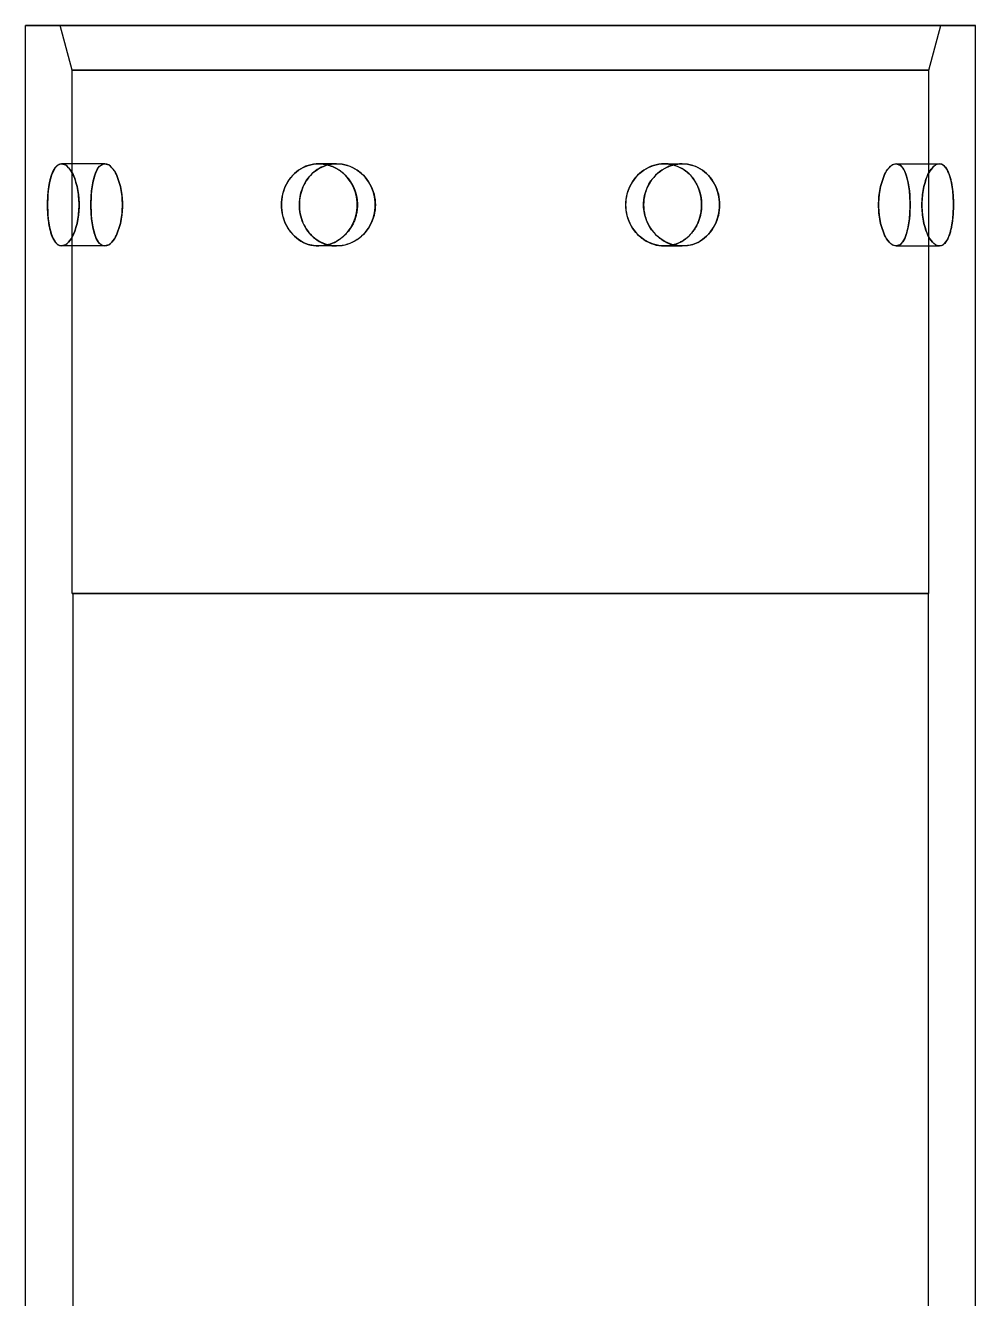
# Model space of a CAD drawing. Header units: millimetres. Extents: x 0 to 275, y -45 to 668.
# Drawn here: x 0 to 63.5, y 210.8 to 296 of the extents above; entities that cross this region are included whole.
import ezdxf

# ---------------------------------------------------------------- set-up
doc = ezdxf.new("R2010")
doc.units = ezdxf.units.MM
doc.layers.add('FRONT_HIDDEN', color=8, linetype='CONTINUOUS')
doc.layers.add('FRONT_VISIBLE', color=7, linetype='Continuous')

msp = doc.modelspace()

# ---------------------------------------------------------------- linework, layer by layer
at = {"layer": 'FRONT_HIDDEN'}
for points in [[(63.5, 296), (60.739, 296), (57.978, 296), (55.217, 296), (52.457, 296), (49.696, 296), (46.935, 296), (44.174, 296), (41.413, 296), (38.652, 296), (35.891, 296), (33.13, 296), (30.37, 296), (27.609, 296), (24.848, 296), (22.087, 296), (19.326, 296), (16.565, 296), (13.804, 296), (11.043, 296), (8.283, 296), (5.522, 296), (2.761, 296), (0, 296)], [(61.179, 296), (58.62, 296), (56.061, 296), (53.502, 296), (50.943, 296), (48.384, 296), (45.825, 296), (43.266, 296), (40.707, 296), (38.148, 296), (35.589, 296), (33.03, 296), (30.47, 296), (27.911, 296), (25.352, 296), (22.793, 296), (20.234, 296), (17.675, 296), (15.116, 296), (12.557, 296), (9.998, 296), (7.439, 296), (4.88, 296), (2.321, 296)], [(2.321, 296), (4.88, 296), (7.439, 296), (9.998, 296), (12.557, 296), (15.116, 296), (17.675, 296), (20.234, 296), (22.793, 296), (25.352, 296), (27.911, 296), (30.47, 296), (33.03, 296), (35.589, 296), (38.148, 296), (40.707, 296), (43.266, 296), (45.825, 296), (48.384, 296), (50.943, 296), (53.502, 296), (56.061, 296), (58.62, 296), (61.179, 296)], [(3.125, 293), (2.321, 296)], [(60.375, 293), (61.179, 296)], [(60.375, 293), (57.886, 293), (55.397, 293), (52.908, 293), (50.418, 293), (47.929, 293), (45.44, 293), (42.951, 293), (40.462, 293), (37.973, 293), (35.484, 293), (32.995, 293), (30.505, 293), (28.016, 293), (25.527, 293), (23.038, 293), (20.549, 293), (18.06, 293), (15.571, 293), (13.082, 293), (10.592, 293), (8.103, 293), (5.614, 293), (3.125, 293)], [(3.125, 293), (5.614, 293), (8.103, 293), (10.592, 293), (13.082, 293), (15.571, 293), (18.06, 293), (20.549, 293), (23.038, 293), (25.527, 293), (28.016, 293), (30.505, 293), (32.995, 293), (35.484, 293), (37.973, 293), (40.462, 293), (42.951, 293), (45.44, 293), (47.929, 293), (50.418, 293), (52.908, 293), (55.397, 293), (57.886, 293), (60.375, 293)], [(3.125, 258), (3.125, 293)], [(60.375, 258), (60.375, 293)], [(1.66, 285.709), (1.665, 285.729), (1.67, 285.749), (1.676, 285.769), (1.681, 285.789), (1.686, 285.808), (1.692, 285.828), (1.698, 285.848), (1.704, 285.867), (1.71, 285.887), (1.716, 285.907), (1.722, 285.926), (1.728, 285.946), (1.735, 285.965), (1.741, 285.985), (1.748, 286.004), (1.755, 286.023), (1.762, 286.043), (1.769, 286.062), (1.776, 286.081), (1.783, 286.1), (1.791, 286.119), (1.799, 286.138), (1.807, 286.157)], [(1.854, 286.262), (1.859, 286.273), (1.865, 286.283), (1.87, 286.294), (1.875, 286.305), (1.881, 286.315), (1.886, 286.325), (1.892, 286.336), (1.898, 286.346), (1.904, 286.357), (1.91, 286.367), (1.916, 286.377), (1.922, 286.387), (1.928, 286.397), (1.934, 286.408), (1.94, 286.418), (1.947, 286.428), (1.953, 286.437), (1.96, 286.447), (1.966, 286.457), (1.973, 286.467), (1.98, 286.476), (1.987, 286.486), (1.994, 286.496)], [(2.317, 286.737), (2.321, 286.738), (2.326, 286.739), (2.33, 286.74), (2.334, 286.741), (2.339, 286.742), (2.343, 286.743), (2.347, 286.744), (2.351, 286.745), (2.356, 286.745), (2.36, 286.746), (2.364, 286.747), (2.369, 286.747), (2.373, 286.748), (2.377, 286.748), (2.382, 286.748), (2.386, 286.749), (2.391, 286.749), (2.395, 286.749), (2.399, 286.75), (2.404, 286.75), (2.408, 286.75), (2.412, 286.75), (2.417, 286.75)], [(2.417, 286.75), (2.678, 286.668), (2.886, 286.487), (3.049, 286.265), (3.181, 286.021), (3.288, 285.766), (3.375, 285.504), (3.445, 285.236), (3.499, 284.964), (3.539, 284.69), (3.565, 284.415), (3.578, 284.138), (3.578, 283.862), (3.565, 283.585), (3.539, 283.31), (3.499, 283.036), (3.445, 282.764), (3.375, 282.496), (3.288, 282.234), (3.181, 281.979), (3.049, 281.735), (2.886, 281.513), (2.678, 281.332), (2.417, 281.25)], [(5.304, 286.75), (2.417, 286.75)], [(5.304, 286.75), (2.417, 286.75)], [(4.374, 284), (4.375, 284.134), (4.378, 284.269), (4.383, 284.403), (4.389, 284.537), (4.398, 284.671), (4.41, 284.805), (4.423, 284.939), (4.439, 285.072), (4.457, 285.205), (4.478, 285.338), (4.502, 285.47), (4.529, 285.602), (4.56, 285.733), (4.596, 285.862), (4.636, 285.99), (4.682, 286.117), (4.735, 286.24), (4.796, 286.36), (4.867, 286.474), (4.952, 286.578), (5.053, 286.666), (5.172, 286.728), (5.304, 286.75)], [(5.304, 286.75), (5.053, 286.666), (4.867, 286.474), (4.735, 286.24), (4.636, 285.99), (4.56, 285.733), (4.502, 285.47), (4.457, 285.205), (4.423, 284.939), (4.398, 284.671), (4.383, 284.403), (4.375, 284.134), (4.375, 283.866), (4.383, 283.597), (4.398, 283.329), (4.423, 283.061), (4.457, 282.795), (4.502, 282.53), (4.56, 282.267), (4.636, 282.01), (4.735, 281.76), (4.867, 281.526), (5.053, 281.334), (5.304, 281.25)], [(6.479, 284), (6.477, 284.139), (6.472, 284.277), (6.464, 284.416), (6.452, 284.554), (6.437, 284.691), (6.419, 284.829), (6.397, 284.966), (6.371, 285.102), (6.341, 285.237), (6.308, 285.372), (6.27, 285.505), (6.228, 285.637), (6.182, 285.768), (6.13, 285.897), (6.073, 286.023), (6.01, 286.146), (5.94, 286.266), (5.862, 286.38), (5.774, 286.488), (5.676, 286.586), (5.565, 286.669), (5.44, 286.728), (5.304, 286.75)], [(5.304, 286.75), (5.565, 286.669), (5.774, 286.488), (5.94, 286.266), (6.073, 286.023), (6.182, 285.768), (6.27, 285.505), (6.341, 285.237), (6.397, 284.966), (6.437, 284.691), (6.464, 284.416), (6.477, 284.139), (6.477, 283.861), (6.464, 283.584), (6.437, 283.309), (6.397, 283.034), (6.341, 282.763), (6.27, 282.495), (6.182, 282.232), (6.073, 281.977), (5.94, 281.734), (5.774, 281.512), (5.565, 281.331), (5.304, 281.25)], [(19.6, 281.25), (19.242, 281.278), (18.893, 281.36), (18.561, 281.494), (18.253, 281.677), (17.974, 281.904), (17.731, 282.167), (17.526, 282.461), (17.36, 282.779), (17.235, 283.115), (17.152, 283.464), (17.11, 283.821), (17.11, 284.179), (17.152, 284.536), (17.235, 284.885), (17.36, 285.221), (17.526, 285.539), (17.731, 285.833), (17.974, 286.096), (18.253, 286.323), (18.561, 286.506), (18.893, 286.64), (19.242, 286.722), (19.6, 286.75)], [(18.312, 284.203), (18.328, 284.373), (18.353, 284.541), (18.388, 284.708), (18.432, 284.873), (18.485, 285.035), (18.548, 285.193), (18.62, 285.348), (18.701, 285.498), (18.791, 285.643), (18.89, 285.782), (18.997, 285.914), (19.113, 286.039), (19.237, 286.155), (19.369, 286.264), (19.508, 286.362), (19.654, 286.451), (19.805, 286.529), (19.962, 286.596), (20.123, 286.651), (20.288, 286.694), (20.456, 286.725), (20.625, 286.744), (20.796, 286.75)], [(19.6, 286.75), (19.626, 286.75), (19.653, 286.749), (19.679, 286.749), (19.705, 286.748), (19.732, 286.746), (19.758, 286.745), (19.784, 286.743), (19.811, 286.741), (19.837, 286.738), (19.863, 286.735), (19.889, 286.732), (19.916, 286.729), (19.942, 286.725), (19.968, 286.721), (19.994, 286.717), (20.02, 286.712), (20.046, 286.708), (20.072, 286.702), (20.098, 286.697), (20.123, 286.691), (20.149, 286.685), (20.175, 286.679), (20.2, 286.673)], [(20.796, 286.75), (19.6, 286.75)], [(20.796, 286.75), (19.6, 286.75)], [(20.796, 286.75), (20.77, 286.75), (20.743, 286.749), (20.717, 286.749), (20.691, 286.748), (20.665, 286.746), (20.639, 286.745), (20.613, 286.743), (20.587, 286.741), (20.561, 286.738), (20.535, 286.735), (20.509, 286.732), (20.483, 286.729), (20.457, 286.725), (20.431, 286.721), (20.405, 286.717), (20.379, 286.713), (20.353, 286.708), (20.328, 286.703), (20.302, 286.697), (20.277, 286.692), (20.251, 286.686), (20.226, 286.679), (20.2, 286.673)], [(20.739, 286.463), (20.761, 286.451), (20.782, 286.44), (20.803, 286.428), (20.824, 286.416), (20.845, 286.404), (20.865, 286.391), (20.886, 286.379), (20.907, 286.366), (20.927, 286.353), (20.947, 286.34), (20.967, 286.327), (20.987, 286.313), (21.007, 286.299), (21.027, 286.285), (21.047, 286.271), (21.066, 286.257), (21.085, 286.243), (21.105, 286.228), (21.124, 286.213), (21.143, 286.198), (21.162, 286.183), (21.18, 286.168), (21.199, 286.152)], [(20.796, 286.75), (20.978, 286.743), (21.159, 286.722), (21.337, 286.687), (21.513, 286.639), (21.685, 286.579), (21.852, 286.505), (22.013, 286.421), (22.167, 286.325), (22.315, 286.218), (22.455, 286.102), (22.587, 285.976), (22.71, 285.842), (22.824, 285.7), (22.929, 285.55), (23.023, 285.395), (23.107, 285.233), (23.181, 285.067), (23.243, 284.895), (23.295, 284.721), (23.335, 284.543), (23.364, 284.363), (23.381, 284.182), (23.387, 284)], [(20.796, 281.25), (21.159, 281.278), (21.513, 281.361), (21.852, 281.495), (22.167, 281.675), (22.455, 281.898), (22.71, 282.158), (22.929, 282.45), (23.107, 282.767), (23.243, 283.105), (23.335, 283.457), (23.381, 283.818), (23.381, 284.182), (23.335, 284.543), (23.243, 284.895), (23.107, 285.233), (22.929, 285.55), (22.71, 285.842), (22.455, 286.102), (22.167, 286.325), (21.852, 286.505), (21.513, 286.639), (21.159, 286.722), (20.796, 286.75)], [(42.704, 286.75), (42.522, 286.743), (42.341, 286.722), (42.163, 286.687), (41.987, 286.639), (41.815, 286.579), (41.648, 286.505), (41.487, 286.421), (41.333, 286.325), (41.185, 286.218), (41.045, 286.102), (40.913, 285.976), (40.79, 285.842), (40.676, 285.7), (40.571, 285.55), (40.477, 285.395), (40.393, 285.233), (40.319, 285.067), (40.257, 284.895), (40.205, 284.721), (40.165, 284.543), (40.136, 284.363), (40.119, 284.182), (40.113, 284)], [(42.704, 281.25), (42.341, 281.278), (41.987, 281.361), (41.648, 281.495), (41.333, 281.675), (41.045, 281.898), (40.79, 282.158), (40.571, 282.45), (40.393, 282.767), (40.257, 283.105), (40.165, 283.457), (40.119, 283.818), (40.119, 284.182), (40.165, 284.543), (40.257, 284.895), (40.393, 285.233), (40.571, 285.55), (40.79, 285.842), (41.045, 286.102), (41.333, 286.325), (41.648, 286.505), (41.987, 286.639), (42.341, 286.722), (42.704, 286.75)], [(42.704, 286.75), (42.806, 286.748), (42.907, 286.741), (43.008, 286.73), (43.108, 286.715), (43.207, 286.695), (43.306, 286.671), (43.403, 286.643), (43.499, 286.61), (43.593, 286.574), (43.686, 286.533), (43.777, 286.488), (43.866, 286.44), (43.953, 286.387), (44.037, 286.331), (44.12, 286.272), (44.199, 286.209), (44.276, 286.143), (44.35, 286.074), (44.422, 286.003), (44.49, 285.928), (44.556, 285.851), (44.619, 285.771), (44.678, 285.689)], [(43.3, 286.673), (43.274, 286.679), (43.249, 286.686), (43.223, 286.692), (43.198, 286.697), (43.172, 286.703), (43.147, 286.708), (43.121, 286.713), (43.095, 286.717), (43.069, 286.721), (43.043, 286.725), (43.017, 286.729), (42.991, 286.732), (42.965, 286.735), (42.939, 286.738), (42.913, 286.741), (42.887, 286.743), (42.861, 286.745), (42.835, 286.746), (42.809, 286.748), (42.783, 286.749), (42.757, 286.749), (42.73, 286.75), (42.704, 286.75)], [(42.704, 286.75), (43.9, 286.75)], [(42.704, 286.75), (43.9, 286.75)], [(43.04, 286.59), (43.076, 286.603), (43.112, 286.616), (43.148, 286.628), (43.185, 286.64), (43.221, 286.651), (43.258, 286.662), (43.295, 286.672), (43.332, 286.681), (43.369, 286.69), (43.407, 286.698), (43.444, 286.706), (43.482, 286.713), (43.519, 286.719), (43.557, 286.725), (43.595, 286.73), (43.633, 286.735), (43.671, 286.739), (43.709, 286.742), (43.747, 286.745), (43.786, 286.747), (43.824, 286.749), (43.862, 286.75), (43.9, 286.75)], [(43.9, 286.75), (44.079, 286.743), (44.258, 286.722), (44.434, 286.688), (44.607, 286.64), (44.776, 286.579), (44.939, 286.506), (45.097, 286.42), (45.247, 286.323), (45.391, 286.214), (45.526, 286.096), (45.652, 285.969), (45.769, 285.833), (45.877, 285.689), (45.974, 285.539), (46.062, 285.383), (46.14, 285.221), (46.208, 285.055), (46.265, 284.885), (46.312, 284.711), (46.348, 284.536), (46.374, 284.358), (46.39, 284.179), (46.395, 284)], [(57.021, 284), (57.023, 284.139), (57.028, 284.277), (57.036, 284.416), (57.048, 284.554), (57.063, 284.691), (57.081, 284.829), (57.103, 284.966), (57.129, 285.102), (57.159, 285.237), (57.192, 285.372), (57.23, 285.505), (57.272, 285.637), (57.318, 285.768), (57.37, 285.897), (57.427, 286.023), (57.49, 286.146), (57.56, 286.266), (57.638, 286.38), (57.726, 286.488), (57.824, 286.586), (57.935, 286.669), (58.06, 286.728), (58.196, 286.75)], [(58.196, 286.75), (57.935, 286.669), (57.726, 286.488), (57.56, 286.266), (57.427, 286.023), (57.318, 285.768), (57.23, 285.505), (57.159, 285.237), (57.103, 284.966), (57.063, 284.691), (57.036, 284.416), (57.023, 284.139), (57.023, 283.861), (57.036, 283.584), (57.063, 283.309), (57.103, 283.034), (57.159, 282.763), (57.23, 282.495), (57.318, 282.232), (57.427, 281.977), (57.56, 281.734), (57.726, 281.512), (57.935, 281.331), (58.196, 281.25)], [(59.126, 284), (59.125, 284.134), (59.122, 284.269), (59.117, 284.403), (59.111, 284.537), (59.102, 284.671), (59.09, 284.805), (59.077, 284.939), (59.061, 285.072), (59.043, 285.205), (59.022, 285.338), (58.998, 285.47), (58.971, 285.602), (58.94, 285.733), (58.904, 285.862), (58.864, 285.99), (58.818, 286.117), (58.765, 286.24), (58.704, 286.36), (58.633, 286.474), (58.548, 286.578), (58.447, 286.666), (58.328, 286.728), (58.196, 286.75)], [(58.196, 286.75), (58.447, 286.666), (58.633, 286.474), (58.765, 286.24), (58.864, 285.99), (58.94, 285.733), (58.998, 285.47), (59.043, 285.205), (59.077, 284.939), (59.102, 284.671), (59.117, 284.403), (59.125, 284.134), (59.125, 283.866), (59.117, 283.597), (59.102, 283.329), (59.077, 283.061), (59.043, 282.795), (58.998, 282.53), (58.94, 282.267), (58.864, 282.01), (58.765, 281.76), (58.633, 281.526), (58.447, 281.334), (58.196, 281.25)], [(58.196, 286.75), (61.083, 286.75)], [(58.196, 286.75), (61.083, 286.75)], [(59.921, 284), (59.922, 284.138), (59.927, 284.277), (59.935, 284.415), (59.947, 284.553), (59.961, 284.69), (59.979, 284.828), (60.001, 284.964), (60.026, 285.1), (60.055, 285.236), (60.088, 285.37), (60.125, 285.504), (60.166, 285.636), (60.212, 285.766), (60.263, 285.895), (60.319, 286.021), (60.381, 286.145), (60.451, 286.265), (60.528, 286.379), (60.614, 286.487), (60.712, 286.585), (60.822, 286.668), (60.947, 286.728), (61.083, 286.75)], [(61.083, 286.75), (61.152, 286.744), (61.219, 286.726), (61.283, 286.698), (61.342, 286.661), (61.396, 286.617), (61.445, 286.568), (61.49, 286.516), (61.532, 286.46), (61.57, 286.401), (61.605, 286.341), (61.637, 286.28), (61.667, 286.217), (61.695, 286.153), (61.721, 286.089), (61.745, 286.024), (61.768, 285.958), (61.789, 285.892), (61.809, 285.825), (61.827, 285.758), (61.845, 285.691), (61.861, 285.623), (61.876, 285.555), (61.89, 285.487)], [(1.588, 285.373), (1.59, 285.387), (1.593, 285.401), (1.596, 285.416), (1.598, 285.43), (1.601, 285.444), (1.604, 285.458), (1.607, 285.473), (1.609, 285.487), (1.612, 285.501), (1.615, 285.515), (1.618, 285.53), (1.621, 285.544), (1.624, 285.558), (1.628, 285.572), (1.631, 285.586), (1.634, 285.6), (1.637, 285.615), (1.64, 285.629), (1.644, 285.643), (1.647, 285.657), (1.651, 285.671), (1.654, 285.685), (1.658, 285.699)], [(21.49, 285.866), (21.495, 285.861), (21.5, 285.856), (21.504, 285.851), (21.509, 285.845), (21.513, 285.84), (21.518, 285.835), (21.522, 285.829), (21.527, 285.824), (21.531, 285.819), (21.536, 285.813), (21.54, 285.808), (21.545, 285.803), (21.549, 285.797), (21.553, 285.792), (21.558, 285.786), (21.562, 285.781), (21.567, 285.776), (21.571, 285.77), (21.575, 285.765), (21.58, 285.759), (21.584, 285.754), (21.588, 285.748), (21.592, 285.743)], [(21.635, 285.687), (21.635, 285.687), (21.635, 285.687), (21.635, 285.686), (21.635, 285.686), (21.636, 285.686), (21.636, 285.685), (21.636, 285.685), (21.636, 285.685), (21.637, 285.685), (21.637, 285.684), (21.637, 285.684), (21.637, 285.684), (21.637, 285.683), (21.638, 285.683), (21.638, 285.683), (21.638, 285.683), (21.638, 285.682), (21.638, 285.682), (21.639, 285.682), (21.639, 285.681), (21.639, 285.681), (21.639, 285.681), (21.639, 285.68)], [(21.639, 285.68), (21.649, 285.667), (21.659, 285.654), (21.669, 285.64), (21.678, 285.626), (21.688, 285.613), (21.697, 285.599), (21.706, 285.585), (21.715, 285.572), (21.725, 285.558), (21.734, 285.544), (21.743, 285.53), (21.751, 285.516), (21.76, 285.502), (21.769, 285.487), (21.778, 285.473), (21.786, 285.459), (21.795, 285.445), (21.803, 285.43), (21.811, 285.416), (21.82, 285.402), (21.828, 285.387), (21.836, 285.373), (21.844, 285.358)], [(21.883, 285.282), (21.89, 285.269), (21.896, 285.256), (21.902, 285.243), (21.909, 285.23), (21.915, 285.216), (21.921, 285.203), (21.927, 285.19), (21.933, 285.177), (21.939, 285.163), (21.945, 285.15), (21.951, 285.136), (21.957, 285.123), (21.963, 285.109), (21.968, 285.096), (21.974, 285.082), (21.979, 285.069), (21.985, 285.055), (21.99, 285.042), (21.996, 285.028), (22.001, 285.014), (22.006, 285.001), (22.011, 284.987), (22.016, 284.973)], [(1.477, 284.214), (1.478, 284.248), (1.479, 284.281), (1.48, 284.314), (1.481, 284.348), (1.483, 284.381), (1.484, 284.415), (1.486, 284.448), (1.488, 284.481), (1.489, 284.515), (1.491, 284.548), (1.494, 284.582), (1.496, 284.615), (1.498, 284.648), (1.501, 284.682), (1.503, 284.715), (1.506, 284.748), (1.509, 284.782), (1.512, 284.815), (1.515, 284.848), (1.519, 284.881), (1.522, 284.915), (1.526, 284.948), (1.53, 284.981)], [(22.018, 284.968), (22.024, 284.952), (22.029, 284.935), (22.035, 284.919), (22.041, 284.902), (22.046, 284.886), (22.051, 284.869), (22.057, 284.852), (22.062, 284.835), (22.067, 284.819), (22.072, 284.802), (22.077, 284.785), (22.081, 284.768), (22.086, 284.751), (22.091, 284.734), (22.095, 284.717), (22.099, 284.7), (22.104, 284.683), (22.108, 284.666), (22.112, 284.649), (22.116, 284.632), (22.119, 284.615), (22.123, 284.598), (22.127, 284.581)], [(45.035, 284.976), (45.041, 284.959), (45.046, 284.942), (45.052, 284.926), (45.057, 284.909), (45.062, 284.892), (45.067, 284.875), (45.072, 284.859), (45.077, 284.842), (45.082, 284.825), (45.087, 284.808), (45.091, 284.791), (45.096, 284.774), (45.1, 284.757), (45.104, 284.74), (45.108, 284.723), (45.112, 284.706), (45.116, 284.689), (45.12, 284.672), (45.124, 284.655), (45.128, 284.638), (45.131, 284.621), (45.135, 284.603), (45.138, 284.586)], [(62.006, 284.59), (62.007, 284.573), (62.008, 284.557), (62.009, 284.54), (62.01, 284.524), (62.011, 284.507), (62.012, 284.491), (62.013, 284.474), (62.014, 284.458), (62.015, 284.441), (62.015, 284.425), (62.016, 284.409), (62.017, 284.392), (62.018, 284.376), (62.018, 284.359), (62.019, 284.343), (62.019, 284.326), (62.02, 284.31), (62.021, 284.293), (62.021, 284.277), (62.022, 284.26), (62.022, 284.244), (62.022, 284.227), (62.023, 284.211)], [(1.475, 284), (1.475, 284.009), (1.475, 284.018), (1.475, 284.027), (1.475, 284.036), (1.475, 284.045), (1.475, 284.054), (1.475, 284.063), (1.475, 284.072), (1.475, 284.081), (1.475, 284.09), (1.475, 284.098), (1.475, 284.107), (1.475, 284.116), (1.476, 284.125), (1.476, 284.134), (1.476, 284.143), (1.476, 284.152), (1.476, 284.161), (1.476, 284.17), (1.476, 284.179), (1.477, 284.188), (1.477, 284.197), (1.477, 284.206)], [(1.475, 283.96), (1.475, 283.961), (1.475, 283.963), (1.475, 283.965), (1.475, 283.967), (1.475, 283.968), (1.475, 283.97), (1.475, 283.972), (1.475, 283.974), (1.475, 283.975), (1.475, 283.977), (1.475, 283.979), (1.475, 283.981), (1.475, 283.982), (1.475, 283.984), (1.475, 283.986), (1.475, 283.988), (1.475, 283.989), (1.475, 283.991), (1.475, 283.993), (1.475, 283.995), (1.475, 283.996), (1.475, 283.998), (1.475, 284)], [(1.495, 283.393), (1.494, 283.41), (1.493, 283.427), (1.492, 283.444), (1.491, 283.461), (1.49, 283.478), (1.489, 283.495), (1.488, 283.512), (1.487, 283.529), (1.486, 283.546), (1.485, 283.562), (1.484, 283.579), (1.484, 283.596), (1.483, 283.613), (1.482, 283.63), (1.482, 283.647), (1.481, 283.664), (1.48, 283.681), (1.48, 283.698), (1.479, 283.715), (1.479, 283.732), (1.478, 283.749), (1.478, 283.766), (1.477, 283.783)], [(5.304, 281.25), (5.172, 281.272), (5.053, 281.334), (4.952, 281.422), (4.867, 281.526), (4.796, 281.64), (4.735, 281.76), (4.682, 281.883), (4.636, 282.01), (4.596, 282.138), (4.56, 282.267), (4.529, 282.398), (4.502, 282.53), (4.478, 282.662), (4.457, 282.795), (4.439, 282.928), (4.423, 283.061), (4.41, 283.195), (4.398, 283.329), (4.389, 283.463), (4.383, 283.597), (4.378, 283.731), (4.375, 283.866), (4.374, 284)], [(5.304, 281.25), (5.44, 281.272), (5.565, 281.331), (5.676, 281.414), (5.774, 281.512), (5.862, 281.62), (5.94, 281.734), (6.01, 281.854), (6.073, 281.977), (6.13, 282.103), (6.182, 282.232), (6.228, 282.363), (6.27, 282.495), (6.308, 282.628), (6.341, 282.763), (6.371, 282.898), (6.397, 283.034), (6.419, 283.171), (6.437, 283.309), (6.452, 283.446), (6.464, 283.584), (6.472, 283.723), (6.477, 283.861), (6.479, 284)], [(23.387, 284), (23.381, 283.818), (23.364, 283.637), (23.335, 283.457), (23.295, 283.279), (23.243, 283.105), (23.181, 282.933), (23.107, 282.767), (23.023, 282.605), (22.929, 282.45), (22.824, 282.3), (22.71, 282.158), (22.587, 282.024), (22.455, 281.898), (22.315, 281.782), (22.167, 281.675), (22.013, 281.579), (21.852, 281.495), (21.685, 281.421), (21.513, 281.361), (21.337, 281.313), (21.159, 281.278), (20.978, 281.257), (20.796, 281.25)], [(22.167, 284.33), (22.168, 284.325), (22.168, 284.319), (22.169, 284.313), (22.17, 284.308), (22.17, 284.302), (22.171, 284.297), (22.171, 284.291), (22.172, 284.285), (22.172, 284.28), (22.173, 284.274), (22.174, 284.268), (22.174, 284.263), (22.175, 284.257), (22.175, 284.252), (22.176, 284.246), (22.176, 284.24), (22.177, 284.235), (22.177, 284.229), (22.177, 284.223), (22.178, 284.218), (22.178, 284.212), (22.179, 284.206), (22.179, 284.201)], [(22.179, 284.201), (22.18, 284.192), (22.18, 284.183), (22.181, 284.175), (22.181, 284.166), (22.182, 284.157), (22.182, 284.148), (22.183, 284.14), (22.183, 284.131), (22.184, 284.122), (22.184, 284.113), (22.184, 284.105), (22.185, 284.096), (22.185, 284.087), (22.185, 284.079), (22.185, 284.07), (22.185, 284.061), (22.186, 284.052), (22.186, 284.044), (22.186, 284.035), (22.186, 284.026), (22.186, 284.017), (22.186, 284.009), (22.186, 284)], [(22.186, 284), (22.186, 283.998), (22.186, 283.997), (22.186, 283.995), (22.186, 283.994), (22.186, 283.992), (22.186, 283.991), (22.186, 283.989), (22.186, 283.987), (22.186, 283.986), (22.186, 283.984), (22.186, 283.983), (22.186, 283.981), (22.186, 283.979), (22.186, 283.978), (22.186, 283.976), (22.186, 283.975), (22.186, 283.973), (22.186, 283.972), (22.186, 283.97), (22.186, 283.968), (22.186, 283.967), (22.186, 283.965), (22.186, 283.964)], [(40.113, 284), (40.119, 283.818), (40.136, 283.637), (40.165, 283.457), (40.205, 283.279), (40.257, 283.105), (40.319, 282.933), (40.393, 282.767), (40.477, 282.605), (40.571, 282.45), (40.676, 282.3), (40.79, 282.158), (40.913, 282.024), (41.045, 281.898), (41.185, 281.782), (41.333, 281.675), (41.487, 281.579), (41.648, 281.495), (41.815, 281.421), (41.987, 281.361), (42.163, 281.313), (42.341, 281.278), (42.522, 281.257), (42.704, 281.25)], [(46.395, 284), (46.39, 283.821), (46.374, 283.642), (46.348, 283.464), (46.312, 283.289), (46.265, 283.115), (46.208, 282.945), (46.14, 282.779), (46.062, 282.617), (45.974, 282.461), (45.877, 282.311), (45.769, 282.167), (45.652, 282.031), (45.526, 281.904), (45.391, 281.786), (45.247, 281.677), (45.097, 281.58), (44.939, 281.494), (44.776, 281.421), (44.607, 281.36), (44.434, 281.312), (44.258, 281.278), (44.079, 281.257), (43.9, 281.25)], [(45.176, 284.335), (45.177, 284.329), (45.177, 284.323), (45.178, 284.318), (45.179, 284.312), (45.179, 284.306), (45.18, 284.301), (45.18, 284.295), (45.181, 284.289), (45.181, 284.284), (45.182, 284.278), (45.182, 284.272), (45.183, 284.267), (45.183, 284.261), (45.184, 284.256), (45.184, 284.25), (45.185, 284.244), (45.185, 284.238), (45.186, 284.233), (45.186, 284.227), (45.186, 284.221), (45.187, 284.216), (45.187, 284.21), (45.188, 284.204)], [(45.188, 284.204), (45.188, 284.196), (45.189, 284.187), (45.189, 284.178), (45.19, 284.169), (45.19, 284.16), (45.191, 284.151), (45.191, 284.142), (45.191, 284.133), (45.192, 284.125), (45.192, 284.116), (45.192, 284.107), (45.193, 284.098), (45.193, 284.089), (45.193, 284.08), (45.193, 284.071), (45.194, 284.062), (45.194, 284.053), (45.194, 284.044), (45.194, 284.036), (45.194, 284.027), (45.194, 284.018), (45.194, 284.009), (45.194, 284)], [(45.194, 284), (45.194, 284), (45.194, 284), (45.194, 284), (45.194, 283.999), (45.194, 283.999), (45.194, 283.999), (45.194, 283.999), (45.194, 283.999), (45.194, 283.999), (45.194, 283.999), (45.194, 283.998), (45.194, 283.998), (45.194, 283.998), (45.194, 283.998), (45.194, 283.998), (45.194, 283.998), (45.194, 283.998), (45.194, 283.997), (45.194, 283.997), (45.194, 283.997), (45.194, 283.997), (45.194, 283.997), (45.194, 283.997)], [(58.196, 281.25), (58.06, 281.272), (57.935, 281.331), (57.824, 281.414), (57.726, 281.512), (57.638, 281.62), (57.56, 281.734), (57.49, 281.854), (57.427, 281.977), (57.37, 282.103), (57.318, 282.232), (57.272, 282.363), (57.23, 282.495), (57.192, 282.628), (57.159, 282.763), (57.129, 282.898), (57.103, 283.034), (57.081, 283.171), (57.063, 283.309), (57.048, 283.446), (57.036, 283.584), (57.028, 283.723), (57.023, 283.861), (57.021, 284)], [(58.196, 281.25), (58.328, 281.272), (58.447, 281.334), (58.548, 281.422), (58.633, 281.526), (58.704, 281.64), (58.765, 281.76), (58.818, 281.883), (58.864, 282.01), (58.904, 282.138), (58.94, 282.267), (58.971, 282.398), (58.998, 282.53), (59.022, 282.662), (59.043, 282.795), (59.061, 282.928), (59.077, 283.061), (59.09, 283.195), (59.102, 283.329), (59.111, 283.463), (59.117, 283.597), (59.122, 283.731), (59.125, 283.866), (59.126, 284)], [(61.083, 281.25), (60.947, 281.272), (60.822, 281.332), (60.712, 281.415), (60.614, 281.513), (60.528, 281.621), (60.451, 281.735), (60.381, 281.855), (60.319, 281.979), (60.263, 282.105), (60.212, 282.234), (60.166, 282.364), (60.125, 282.496), (60.088, 282.63), (60.055, 282.764), (60.026, 282.9), (60.001, 283.036), (59.979, 283.172), (59.961, 283.31), (59.947, 283.447), (59.935, 283.585), (59.927, 283.723), (59.922, 283.862), (59.921, 284)], [(62.025, 284.003), (62.025, 284.003), (62.025, 284.003), (62.025, 284.003), (62.025, 284.003), (62.025, 284.003), (62.025, 284.002), (62.025, 284.002), (62.025, 284.002), (62.025, 284.002), (62.025, 284.002), (62.025, 284.002), (62.025, 284.002), (62.025, 284.001), (62.025, 284.001), (62.025, 284.001), (62.025, 284.001), (62.025, 284.001), (62.025, 284.001), (62.025, 284.001), (62.025, 284), (62.025, 284), (62.025, 284), (62.025, 284)], [(1.985, 281.517), (1.946, 281.573), (1.911, 281.631), (1.878, 281.69), (1.848, 281.751), (1.819, 281.813), (1.793, 281.875), (1.768, 281.939), (1.746, 282.003), (1.724, 282.067), (1.704, 282.132), (1.685, 282.197), (1.667, 282.263), (1.651, 282.329), (1.635, 282.395), (1.62, 282.461), (1.607, 282.528), (1.594, 282.594), (1.582, 282.661), (1.57, 282.728), (1.56, 282.795), (1.55, 282.862), (1.541, 282.93), (1.532, 282.997)], [(22.129, 283.43), (22.114, 283.358), (22.096, 283.287), (22.077, 283.217), (22.056, 283.147), (22.034, 283.077), (22.009, 283.008), (21.983, 282.94), (21.955, 282.872), (21.925, 282.806), (21.894, 282.74), (21.861, 282.674), (21.826, 282.61), (21.79, 282.547), (21.752, 282.484), (21.712, 282.423), (21.671, 282.363), (21.628, 282.303), (21.583, 282.245), (21.537, 282.189), (21.49, 282.133), (21.441, 282.079), (21.39, 282.026), (21.339, 281.974)], [(45.141, 283.431), (45.128, 283.362), (45.112, 283.294), (45.096, 283.226), (45.077, 283.158), (45.057, 283.091), (45.036, 283.025), (45.012, 282.959), (44.988, 282.893), (44.961, 282.828), (44.934, 282.764), (44.904, 282.701), (44.873, 282.638), (44.841, 282.576), (44.807, 282.515), (44.771, 282.455), (44.734, 282.395), (44.696, 282.337), (44.656, 282.28), (44.614, 282.223), (44.571, 282.168), (44.527, 282.114), (44.481, 282.061), (44.433, 282.01)], [(61.967, 282.995), (61.965, 282.979), (61.963, 282.963), (61.961, 282.947), (61.959, 282.932), (61.957, 282.916), (61.955, 282.9), (61.953, 282.884), (61.951, 282.868), (61.949, 282.853), (61.946, 282.837), (61.944, 282.821), (61.942, 282.805), (61.939, 282.789), (61.937, 282.774), (61.934, 282.758), (61.932, 282.742), (61.929, 282.726), (61.927, 282.71), (61.924, 282.695), (61.921, 282.679), (61.919, 282.663), (61.916, 282.648), (61.913, 282.632)], [(61.97, 283.018), (61.97, 283.017), (61.97, 283.017), (61.97, 283.017), (61.97, 283.017), (61.97, 283.017), (61.97, 283.017), (61.97, 283.017), (61.97, 283.017), (61.97, 283.016), (61.97, 283.016), (61.97, 283.016), (61.97, 283.016), (61.97, 283.016), (61.97, 283.016), (61.97, 283.016), (61.97, 283.016), (61.97, 283.015), (61.97, 283.015), (61.97, 283.015), (61.97, 283.015), (61.97, 283.015), (61.97, 283.015), (61.97, 283.015)], [(61.972, 283.036), (61.972, 283.036), (61.972, 283.035), (61.972, 283.035), (61.972, 283.035), (61.972, 283.035), (61.972, 283.035), (61.972, 283.034), (61.972, 283.034), (61.972, 283.034), (61.972, 283.034), (61.972, 283.034), (61.972, 283.034), (61.972, 283.033), (61.972, 283.033), (61.972, 283.033), (61.972, 283.033), (61.972, 283.033), (61.972, 283.032), (61.972, 283.032), (61.972, 283.032), (61.972, 283.032), (61.972, 283.032), (61.972, 283.032)], [(2.377, 281.252), (2.366, 281.253), (2.355, 281.255), (2.344, 281.257), (2.334, 281.259), (2.323, 281.261), (2.313, 281.264), (2.302, 281.267), (2.292, 281.27), (2.282, 281.273), (2.271, 281.277), (2.261, 281.281), (2.251, 281.285), (2.242, 281.29), (2.232, 281.295), (2.222, 281.299), (2.213, 281.305), (2.203, 281.31), (2.194, 281.315), (2.185, 281.321), (2.175, 281.327), (2.166, 281.333), (2.158, 281.339), (2.149, 281.346)], [(5.304, 281.25), (2.417, 281.25)], [(5.304, 281.25), (2.417, 281.25)], [(20.2, 281.327), (20.175, 281.321), (20.149, 281.315), (20.123, 281.309), (20.098, 281.303), (20.072, 281.298), (20.046, 281.292), (20.02, 281.288), (19.994, 281.283), (19.968, 281.279), (19.942, 281.275), (19.916, 281.271), (19.889, 281.268), (19.863, 281.265), (19.837, 281.262), (19.811, 281.259), (19.784, 281.257), (19.758, 281.255), (19.732, 281.254), (19.705, 281.252), (19.679, 281.251), (19.653, 281.251), (19.626, 281.25), (19.6, 281.25)], [(20.796, 281.25), (19.6, 281.25)], [(20.796, 281.25), (19.6, 281.25)], [(20.796, 281.25), (20.77, 281.25), (20.743, 281.251), (20.717, 281.251), (20.691, 281.252), (20.665, 281.254), (20.639, 281.255), (20.613, 281.257), (20.587, 281.259), (20.561, 281.262), (20.535, 281.265), (20.509, 281.268), (20.483, 281.271), (20.457, 281.275), (20.431, 281.279), (20.405, 281.283), (20.379, 281.287), (20.353, 281.292), (20.328, 281.297), (20.302, 281.303), (20.277, 281.308), (20.251, 281.314), (20.226, 281.321), (20.2, 281.327)], [(20.2, 281.327), (20.226, 281.321), (20.251, 281.314), (20.277, 281.308), (20.302, 281.303), (20.328, 281.297), (20.353, 281.292), (20.379, 281.287), (20.405, 281.283), (20.431, 281.279), (20.457, 281.275), (20.483, 281.271), (20.509, 281.268), (20.535, 281.265), (20.561, 281.262), (20.587, 281.259), (20.613, 281.257), (20.639, 281.255), (20.665, 281.254), (20.691, 281.252), (20.717, 281.251), (20.743, 281.251), (20.77, 281.25), (20.796, 281.25)], [(43.9, 281.25), (43.842, 281.251), (43.783, 281.253), (43.725, 281.257), (43.667, 281.262), (43.609, 281.268), (43.551, 281.276), (43.494, 281.285), (43.436, 281.296), (43.379, 281.308), (43.322, 281.322), (43.266, 281.336), (43.21, 281.353), (43.154, 281.37), (43.099, 281.389), (43.044, 281.409), (42.99, 281.43), (42.936, 281.453), (42.882, 281.477), (42.83, 281.502), (42.778, 281.528), (42.726, 281.556), (42.675, 281.585), (42.625, 281.614)], [(43.3, 281.327), (43.274, 281.321), (43.249, 281.314), (43.223, 281.308), (43.198, 281.303), (43.172, 281.297), (43.147, 281.292), (43.121, 281.287), (43.095, 281.283), (43.069, 281.279), (43.043, 281.275), (43.017, 281.271), (42.991, 281.268), (42.965, 281.265), (42.939, 281.262), (42.913, 281.259), (42.887, 281.257), (42.861, 281.255), (42.835, 281.254), (42.809, 281.252), (42.783, 281.251), (42.757, 281.251), (42.73, 281.25), (42.704, 281.25)], [(42.704, 281.25), (42.73, 281.25), (42.757, 281.251), (42.783, 281.251), (42.809, 281.252), (42.835, 281.254), (42.861, 281.255), (42.887, 281.257), (42.913, 281.259), (42.939, 281.262), (42.965, 281.265), (42.991, 281.268), (43.017, 281.271), (43.043, 281.275), (43.069, 281.279), (43.095, 281.283), (43.121, 281.287), (43.147, 281.292), (43.172, 281.297), (43.198, 281.303), (43.223, 281.308), (43.249, 281.314), (43.274, 281.321), (43.3, 281.327)], [(42.704, 281.25), (43.9, 281.25)], [(42.704, 281.25), (43.9, 281.25)], [(58.196, 281.25), (61.083, 281.25)], [(58.196, 281.25), (61.083, 281.25)], [(61.126, 281.252), (61.124, 281.252), (61.122, 281.252), (61.12, 281.252), (61.118, 281.252), (61.117, 281.251), (61.115, 281.251), (61.113, 281.251), (61.111, 281.251), (61.109, 281.251), (61.107, 281.251), (61.105, 281.251), (61.104, 281.251), (61.102, 281.25), (61.1, 281.25), (61.098, 281.25), (61.096, 281.25), (61.094, 281.25), (61.092, 281.25), (61.091, 281.25), (61.089, 281.25), (61.087, 281.25), (61.085, 281.25), (61.083, 281.25)], [(60.375, 258), (57.886, 258), (55.397, 258), (52.908, 258), (50.418, 258), (47.929, 258), (45.44, 258), (42.951, 258), (40.462, 258), (37.973, 258), (35.484, 258), (32.995, 258), (30.505, 258), (28.016, 258), (25.527, 258), (23.038, 258), (20.549, 258), (18.06, 258), (15.571, 258), (13.082, 258), (10.592, 258), (8.103, 258), (5.614, 258), (3.125, 258)], [(3.125, 258), (5.614, 258), (8.103, 258), (10.592, 258), (13.082, 258), (15.571, 258), (18.06, 258), (20.549, 258), (23.038, 258), (25.527, 258), (28.016, 258), (30.505, 258), (32.995, 258), (35.484, 258), (37.973, 258), (40.462, 258), (42.951, 258), (45.44, 258), (47.929, 258), (50.418, 258), (52.908, 258), (55.397, 258), (57.886, 258), (60.375, 258)], [(60.325, 258), (57.84, 258), (55.355, 258), (52.871, 258), (50.386, 258), (47.901, 258), (45.416, 258), (42.932, 258), (40.447, 258), (37.962, 258), (35.477, 258), (32.992, 258), (30.508, 258), (28.023, 258), (25.538, 258), (23.053, 258), (20.568, 258), (18.084, 258), (15.599, 258), (13.114, 258), (10.629, 258), (8.145, 258), (5.66, 258), (3.175, 258)], [(3.175, 258), (5.66, 258), (8.145, 258), (10.629, 258), (13.114, 258), (15.599, 258), (18.084, 258), (20.568, 258), (23.053, 258), (25.538, 258), (28.023, 258), (30.508, 258), (32.992, 258), (35.477, 258), (37.962, 258), (40.447, 258), (42.932, 258), (45.416, 258), (47.901, 258), (50.386, 258), (52.871, 258), (55.355, 258), (57.84, 258), (60.325, 258)], [(3.175, 258), (3.175, 0)], [(60.325, 258), (60.325, 0)]]:
    msp.add_lwpolyline(points, dxfattribs=at)
at = {"layer": 'FRONT_VISIBLE'}
for points in [[(0, 296), (2.761, 296), (5.522, 296), (8.283, 296), (11.043, 296), (13.804, 296), (16.565, 296), (19.326, 296), (22.087, 296), (24.848, 296), (27.609, 296), (30.37, 296), (33.13, 296), (35.891, 296), (38.652, 296), (41.413, 296), (44.174, 296), (46.935, 296), (49.696, 296), (52.457, 296), (55.217, 296), (57.978, 296), (60.739, 296), (63.5, 296)], [(0, 166.487), (0, 296)], [(63.5, 166.487), (63.5, 296)], [(2.417, 286.75), (2.166, 286.666), (1.979, 286.474), (1.844, 286.242), (1.744, 285.992), (1.666, 285.734), (1.607, 285.472), (1.56, 285.207), (1.525, 284.94), (1.5, 284.672), (1.484, 284.404), (1.476, 284.135), (1.476, 283.865), (1.484, 283.596), (1.5, 283.328), (1.525, 283.06), (1.56, 282.793), (1.607, 282.528), (1.666, 282.266), (1.744, 282.008), (1.844, 281.758), (1.979, 281.526), (2.166, 281.334), (2.417, 281.25)], [(1.807, 286.157), (1.808, 286.162), (1.81, 286.167), (1.812, 286.171), (1.814, 286.176), (1.816, 286.18), (1.818, 286.185), (1.82, 286.19), (1.822, 286.194), (1.824, 286.199), (1.826, 286.203), (1.829, 286.208), (1.831, 286.212), (1.833, 286.217), (1.835, 286.221), (1.837, 286.226), (1.839, 286.231), (1.841, 286.235), (1.843, 286.24), (1.845, 286.244), (1.848, 286.249), (1.85, 286.253), (1.852, 286.258), (1.854, 286.262)], [(1.994, 286.496), (2.005, 286.51), (2.016, 286.524), (2.028, 286.538), (2.039, 286.551), (2.051, 286.564), (2.063, 286.577), (2.076, 286.59), (2.089, 286.603), (2.102, 286.615), (2.115, 286.627), (2.129, 286.638), (2.143, 286.649), (2.157, 286.66), (2.172, 286.67), (2.187, 286.68), (2.202, 286.689), (2.218, 286.698), (2.234, 286.706), (2.25, 286.714), (2.266, 286.721), (2.283, 286.727), (2.3, 286.733), (2.317, 286.737)], [(3.579, 284), (3.578, 284.138), (3.573, 284.277), (3.565, 284.415), (3.553, 284.553), (3.539, 284.69), (3.521, 284.828), (3.499, 284.964), (3.474, 285.1), (3.445, 285.236), (3.412, 285.37), (3.375, 285.504), (3.334, 285.636), (3.288, 285.766), (3.237, 285.895), (3.181, 286.021), (3.119, 286.145), (3.049, 286.265), (2.972, 286.379), (2.886, 286.487), (2.788, 286.585), (2.678, 286.668), (2.553, 286.728), (2.417, 286.75)], [(2.417, 286.75), (2.417, 286.75)], [(19.6, 286.75), (19.421, 286.743), (19.242, 286.722), (19.066, 286.688), (18.893, 286.64), (18.724, 286.579), (18.561, 286.506), (18.403, 286.42), (18.253, 286.323), (18.109, 286.214), (17.974, 286.096), (17.848, 285.969), (17.731, 285.833), (17.623, 285.689), (17.526, 285.539), (17.438, 285.383), (17.36, 285.221), (17.292, 285.055), (17.235, 284.885), (17.188, 284.711), (17.152, 284.536), (17.126, 284.358), (17.11, 284.179), (17.105, 284)], [(20.2, 286.673), (20.054, 286.629), (19.91, 286.575), (19.771, 286.512), (19.635, 286.44), (19.505, 286.36), (19.38, 286.272), (19.261, 286.176), (19.148, 286.073), (19.041, 285.963), (18.941, 285.847), (18.848, 285.725), (18.762, 285.598), (18.683, 285.467), (18.612, 285.332), (18.547, 285.193), (18.491, 285.05), (18.442, 284.905), (18.4, 284.758), (18.366, 284.609), (18.34, 284.458), (18.321, 284.306), (18.309, 284.153), (18.306, 284)], [(19.6, 281.25), (19.962, 281.278), (20.317, 281.361), (20.655, 281.494), (20.97, 281.675), (21.258, 281.899), (21.512, 282.159), (21.73, 282.45), (21.907, 282.767), (22.043, 283.105), (22.134, 283.457), (22.18, 283.818), (22.18, 284.182), (22.134, 284.543), (22.043, 284.895), (21.907, 285.233), (21.73, 285.55), (21.512, 285.841), (21.258, 286.101), (20.97, 286.325), (20.655, 286.506), (20.317, 286.639), (19.962, 286.722), (19.6, 286.75)], [(20.2, 286.673), (20.225, 286.666), (20.249, 286.66), (20.273, 286.653), (20.297, 286.645), (20.322, 286.638), (20.346, 286.63), (20.369, 286.622), (20.393, 286.614), (20.417, 286.606), (20.441, 286.597), (20.464, 286.588), (20.488, 286.579), (20.511, 286.569), (20.534, 286.56), (20.558, 286.55), (20.581, 286.54), (20.604, 286.529), (20.627, 286.519), (20.649, 286.508), (20.672, 286.497), (20.695, 286.486), (20.717, 286.474), (20.739, 286.463)], [(21.199, 286.152), (21.212, 286.141), (21.226, 286.129), (21.239, 286.118), (21.253, 286.106), (21.266, 286.094), (21.279, 286.082), (21.292, 286.07), (21.305, 286.058), (21.318, 286.046), (21.331, 286.034), (21.344, 286.021), (21.356, 286.009), (21.369, 285.996), (21.381, 285.984), (21.394, 285.971), (21.406, 285.958), (21.419, 285.945), (21.431, 285.932), (21.443, 285.919), (21.455, 285.906), (21.467, 285.893), (21.479, 285.88), (21.49, 285.866)], [(43.9, 286.75), (43.718, 286.743), (43.538, 286.722), (43.359, 286.687), (43.183, 286.639), (43.012, 286.579), (42.845, 286.506), (42.684, 286.421), (42.53, 286.325), (42.382, 286.218), (42.242, 286.101), (42.111, 285.976), (41.988, 285.841), (41.874, 285.699), (41.77, 285.55), (41.676, 285.394), (41.593, 285.233), (41.519, 285.066), (41.457, 284.895), (41.406, 284.72), (41.366, 284.543), (41.337, 284.363), (41.32, 284.182), (41.314, 284)], [(42.625, 281.614), (42.404, 281.765), (42.2, 281.937), (42.014, 282.129), (41.847, 282.338), (41.701, 282.562), (41.578, 282.799), (41.477, 283.047), (41.4, 283.303), (41.347, 283.565), (41.319, 283.831), (41.316, 284.098), (41.337, 284.364), (41.383, 284.628), (41.454, 284.885), (41.548, 285.135), (41.666, 285.376), (41.806, 285.603), (41.967, 285.817), (42.148, 286.013), (42.348, 286.191), (42.564, 286.347), (42.796, 286.481), (43.04, 286.59)], [(43.3, 281.327), (43.59, 281.425), (43.865, 281.56), (44.12, 281.728), (44.352, 281.927), (44.559, 282.153), (44.738, 282.402), (44.888, 282.668), (45.009, 282.95), (45.1, 283.242), (45.16, 283.542), (45.191, 283.847), (45.191, 284.153), (45.16, 284.458), (45.1, 284.758), (45.009, 285.05), (44.888, 285.332), (44.738, 285.598), (44.559, 285.847), (44.352, 286.073), (44.12, 286.272), (43.865, 286.44), (43.59, 286.575), (43.3, 286.673)], [(43.9, 281.25), (44.258, 281.278), (44.607, 281.36), (44.939, 281.494), (45.247, 281.677), (45.526, 281.904), (45.769, 282.167), (45.974, 282.461), (46.14, 282.779), (46.265, 283.115), (46.348, 283.464), (46.39, 283.821), (46.39, 284.179), (46.348, 284.536), (46.265, 284.885), (46.14, 285.221), (45.974, 285.539), (45.769, 285.833), (45.526, 286.096), (45.247, 286.323), (44.939, 286.506), (44.607, 286.64), (44.258, 286.722), (43.9, 286.75)], [(61.083, 286.75), (60.822, 286.668), (60.614, 286.487), (60.451, 286.265), (60.319, 286.021), (60.212, 285.766), (60.125, 285.504), (60.055, 285.236), (60.001, 284.964), (59.961, 284.69), (59.935, 284.415), (59.922, 284.138), (59.922, 283.862), (59.935, 283.585), (59.961, 283.31), (60.001, 283.036), (60.055, 282.764), (60.125, 282.496), (60.212, 282.234), (60.319, 281.979), (60.451, 281.735), (60.614, 281.513), (60.822, 281.332), (61.083, 281.25)], [(62.025, 284), (62.024, 284.135), (62.021, 284.269), (62.016, 284.404), (62.009, 284.538), (62, 284.672), (61.989, 284.806), (61.975, 284.94), (61.959, 285.074), (61.94, 285.207), (61.918, 285.34), (61.893, 285.472), (61.865, 285.604), (61.834, 285.734), (61.797, 285.864), (61.756, 285.992), (61.71, 286.118), (61.656, 286.242), (61.594, 286.361), (61.521, 286.474), (61.436, 286.578), (61.334, 286.666), (61.215, 286.728), (61.083, 286.75)], [(1.53, 284.981), (1.532, 284.998), (1.534, 285.015), (1.536, 285.032), (1.538, 285.049), (1.54, 285.066), (1.543, 285.084), (1.545, 285.101), (1.547, 285.118), (1.55, 285.135), (1.552, 285.152), (1.555, 285.169), (1.557, 285.186), (1.56, 285.203), (1.562, 285.22), (1.565, 285.237), (1.567, 285.254), (1.57, 285.271), (1.573, 285.288), (1.576, 285.305), (1.579, 285.322), (1.582, 285.339), (1.585, 285.356), (1.588, 285.373)], [(1.658, 285.699), (1.658, 285.7), (1.658, 285.7), (1.658, 285.701), (1.658, 285.701), (1.658, 285.701), (1.658, 285.702), (1.658, 285.702), (1.658, 285.703), (1.658, 285.703), (1.659, 285.704), (1.659, 285.704), (1.659, 285.704), (1.659, 285.705), (1.659, 285.705), (1.659, 285.706), (1.659, 285.706), (1.659, 285.707), (1.659, 285.707), (1.66, 285.708), (1.66, 285.708), (1.66, 285.708), (1.66, 285.709), (1.66, 285.709)], [(21.592, 285.743), (21.594, 285.74), (21.596, 285.738), (21.598, 285.736), (21.6, 285.733), (21.602, 285.731), (21.604, 285.728), (21.605, 285.726), (21.607, 285.723), (21.609, 285.721), (21.611, 285.719), (21.613, 285.716), (21.615, 285.714), (21.616, 285.711), (21.618, 285.709), (21.62, 285.707), (21.622, 285.704), (21.624, 285.702), (21.626, 285.699), (21.627, 285.697), (21.629, 285.694), (21.631, 285.692), (21.633, 285.69), (21.635, 285.687)], [(21.639, 285.68), (21.639, 285.68), (21.639, 285.68), (21.639, 285.68), (21.639, 285.68), (21.639, 285.68), (21.639, 285.68), (21.639, 285.68), (21.639, 285.68), (21.639, 285.68), (21.639, 285.68), (21.639, 285.68), (21.639, 285.68), (21.639, 285.68), (21.639, 285.68), (21.639, 285.68), (21.639, 285.68), (21.639, 285.68), (21.639, 285.68), (21.639, 285.68), (21.639, 285.68), (21.639, 285.68), (21.639, 285.68), (21.639, 285.68)], [(21.844, 285.358), (21.845, 285.355), (21.847, 285.351), (21.849, 285.348), (21.851, 285.345), (21.852, 285.342), (21.854, 285.338), (21.856, 285.335), (21.858, 285.332), (21.859, 285.329), (21.861, 285.325), (21.863, 285.322), (21.864, 285.319), (21.866, 285.315), (21.868, 285.312), (21.87, 285.309), (21.871, 285.305), (21.873, 285.302), (21.875, 285.299), (21.876, 285.296), (21.878, 285.292), (21.88, 285.289), (21.881, 285.286), (21.883, 285.282)], [(44.678, 285.689), (44.698, 285.66), (44.717, 285.631), (44.736, 285.602), (44.755, 285.573), (44.773, 285.543), (44.791, 285.513), (44.808, 285.483), (44.825, 285.453), (44.842, 285.422), (44.858, 285.391), (44.874, 285.36), (44.89, 285.329), (44.905, 285.298), (44.92, 285.266), (44.934, 285.235), (44.948, 285.203), (44.962, 285.171), (44.975, 285.139), (44.988, 285.106), (45, 285.074), (45.012, 285.041), (45.024, 285.009), (45.035, 284.976)], [(61.89, 285.487), (61.898, 285.449), (61.906, 285.41), (61.913, 285.371), (61.919, 285.332), (61.926, 285.294), (61.932, 285.255), (61.938, 285.216), (61.944, 285.177), (61.95, 285.138), (61.955, 285.099), (61.96, 285.06), (61.965, 285.021), (61.97, 284.982), (61.975, 284.943), (61.979, 284.903), (61.983, 284.864), (61.987, 284.825), (61.99, 284.786), (61.994, 284.747), (61.997, 284.707), (62, 284.668), (62.003, 284.629), (62.006, 284.59)], [(22.016, 284.973), (22.016, 284.973), (22.016, 284.973), (22.016, 284.973), (22.016, 284.972), (22.016, 284.972), (22.016, 284.972), (22.017, 284.972), (22.017, 284.972), (22.017, 284.971), (22.017, 284.971), (22.017, 284.971), (22.017, 284.971), (22.017, 284.97), (22.017, 284.97), (22.017, 284.97), (22.017, 284.97), (22.017, 284.97), (22.017, 284.969), (22.017, 284.969), (22.017, 284.969), (22.018, 284.969), (22.018, 284.969), (22.018, 284.968)], [(22.127, 284.581), (22.129, 284.57), (22.131, 284.559), (22.133, 284.549), (22.135, 284.538), (22.137, 284.527), (22.139, 284.516), (22.141, 284.505), (22.143, 284.494), (22.145, 284.483), (22.147, 284.472), (22.149, 284.462), (22.151, 284.451), (22.152, 284.44), (22.154, 284.429), (22.156, 284.418), (22.157, 284.407), (22.159, 284.396), (22.16, 284.385), (22.162, 284.374), (22.163, 284.363), (22.164, 284.352), (22.166, 284.341), (22.167, 284.33)], [(45.138, 284.586), (45.14, 284.575), (45.142, 284.565), (45.144, 284.554), (45.146, 284.543), (45.148, 284.532), (45.15, 284.521), (45.152, 284.51), (45.154, 284.499), (45.156, 284.488), (45.157, 284.477), (45.159, 284.466), (45.161, 284.455), (45.162, 284.444), (45.164, 284.434), (45.165, 284.423), (45.167, 284.412), (45.168, 284.401), (45.17, 284.39), (45.171, 284.379), (45.172, 284.368), (45.174, 284.357), (45.175, 284.346), (45.176, 284.335)], [(1.477, 283.783), (1.477, 283.79), (1.477, 283.798), (1.477, 283.806), (1.477, 283.813), (1.476, 283.821), (1.476, 283.829), (1.476, 283.837), (1.476, 283.844), (1.476, 283.852), (1.476, 283.86), (1.476, 283.867), (1.476, 283.875), (1.475, 283.883), (1.475, 283.89), (1.475, 283.898), (1.475, 283.906), (1.475, 283.913), (1.475, 283.921), (1.475, 283.929), (1.475, 283.936), (1.475, 283.944), (1.475, 283.952), (1.475, 283.96)], [(1.477, 284.206), (1.477, 284.206), (1.477, 284.207), (1.477, 284.207), (1.477, 284.207), (1.477, 284.208), (1.477, 284.208), (1.477, 284.208), (1.477, 284.209), (1.477, 284.209), (1.477, 284.209), (1.477, 284.21), (1.477, 284.21), (1.477, 284.211), (1.477, 284.211), (1.477, 284.211), (1.477, 284.212), (1.477, 284.212), (1.477, 284.212), (1.477, 284.213), (1.477, 284.213), (1.477, 284.213), (1.477, 284.214), (1.477, 284.214)], [(2.417, 281.25), (2.553, 281.272), (2.678, 281.332), (2.788, 281.415), (2.886, 281.513), (2.972, 281.621), (3.049, 281.735), (3.119, 281.855), (3.181, 281.979), (3.237, 282.105), (3.288, 282.234), (3.334, 282.364), (3.375, 282.496), (3.412, 282.63), (3.445, 282.764), (3.474, 282.9), (3.499, 283.036), (3.521, 283.172), (3.539, 283.31), (3.553, 283.447), (3.565, 283.585), (3.573, 283.723), (3.578, 283.862), (3.579, 284)], [(17.105, 284), (17.11, 283.821), (17.126, 283.642), (17.152, 283.464), (17.188, 283.289), (17.235, 283.115), (17.292, 282.945), (17.36, 282.779), (17.438, 282.617), (17.526, 282.461), (17.623, 282.311), (17.731, 282.167), (17.848, 282.031), (17.974, 281.904), (18.109, 281.786), (18.253, 281.677), (18.403, 281.58), (18.561, 281.494), (18.724, 281.421), (18.893, 281.36), (19.066, 281.312), (19.242, 281.278), (19.421, 281.257), (19.6, 281.25)], [(20.2, 281.327), (20.045, 281.374), (19.894, 281.432), (19.747, 281.5), (19.605, 281.577), (19.468, 281.664), (19.338, 281.761), (19.214, 281.865), (19.098, 281.977), (18.988, 282.097), (18.886, 282.223), (18.792, 282.355), (18.707, 282.492), (18.629, 282.634), (18.559, 282.78), (18.498, 282.93), (18.445, 283.083), (18.401, 283.239), (18.365, 283.397), (18.338, 283.557), (18.319, 283.717), (18.308, 283.879), (18.306, 284.041), (18.312, 284.203)], [(18.306, 284), (18.309, 283.847), (18.321, 283.694), (18.34, 283.542), (18.366, 283.391), (18.4, 283.242), (18.442, 283.095), (18.491, 282.95), (18.547, 282.807), (18.612, 282.668), (18.683, 282.533), (18.762, 282.402), (18.848, 282.275), (18.941, 282.153), (19.041, 282.037), (19.148, 281.927), (19.261, 281.824), (19.38, 281.728), (19.505, 281.64), (19.635, 281.56), (19.771, 281.488), (19.91, 281.425), (20.054, 281.371), (20.2, 281.327)], [(22.186, 283.964), (22.186, 283.94), (22.185, 283.917), (22.184, 283.893), (22.183, 283.87), (22.182, 283.847), (22.181, 283.823), (22.179, 283.8), (22.177, 283.777), (22.176, 283.754), (22.173, 283.73), (22.171, 283.707), (22.169, 283.684), (22.166, 283.661), (22.163, 283.637), (22.16, 283.614), (22.157, 283.591), (22.153, 283.568), (22.15, 283.545), (22.146, 283.522), (22.142, 283.499), (22.138, 283.476), (22.134, 283.453), (22.129, 283.43)], [(22.179, 284.201), (22.179, 284.201), (22.179, 284.201), (22.179, 284.201), (22.179, 284.201), (22.179, 284.201), (22.179, 284.201), (22.179, 284.201), (22.179, 284.201), (22.179, 284.201), (22.179, 284.201), (22.179, 284.201), (22.179, 284.201), (22.179, 284.201), (22.179, 284.201), (22.179, 284.201), (22.179, 284.201), (22.179, 284.201), (22.179, 284.201), (22.179, 284.201), (22.179, 284.201), (22.179, 284.201), (22.179, 284.201), (22.179, 284.201)], [(41.314, 284), (41.32, 283.818), (41.337, 283.637), (41.366, 283.457), (41.406, 283.28), (41.457, 283.105), (41.519, 282.934), (41.593, 282.767), (41.676, 282.606), (41.77, 282.45), (41.874, 282.301), (41.988, 282.159), (42.111, 282.024), (42.242, 281.899), (42.382, 281.782), (42.53, 281.675), (42.684, 281.579), (42.845, 281.494), (43.012, 281.421), (43.183, 281.361), (43.359, 281.313), (43.538, 281.278), (43.718, 281.257), (43.9, 281.25)], [(45.194, 283.997), (45.194, 283.972), (45.194, 283.947), (45.193, 283.922), (45.193, 283.898), (45.192, 283.873), (45.191, 283.848), (45.189, 283.824), (45.188, 283.799), (45.186, 283.774), (45.184, 283.749), (45.182, 283.725), (45.18, 283.7), (45.177, 283.676), (45.175, 283.651), (45.172, 283.626), (45.169, 283.602), (45.165, 283.577), (45.162, 283.553), (45.158, 283.528), (45.154, 283.504), (45.15, 283.479), (45.146, 283.455), (45.141, 283.431)], [(45.188, 284.204), (45.188, 284.204), (45.188, 284.204), (45.188, 284.204), (45.188, 284.204), (45.188, 284.204), (45.188, 284.204), (45.188, 284.204), (45.188, 284.204), (45.188, 284.204), (45.188, 284.204), (45.188, 284.204), (45.188, 284.204), (45.188, 284.204), (45.188, 284.204), (45.188, 284.204), (45.188, 284.204), (45.188, 284.204), (45.188, 284.204), (45.188, 284.204), (45.188, 284.204), (45.188, 284.204), (45.188, 284.204), (45.188, 284.204)], [(61.083, 281.25), (61.215, 281.272), (61.334, 281.334), (61.436, 281.422), (61.521, 281.526), (61.594, 281.639), (61.656, 281.758), (61.71, 281.882), (61.756, 282.008), (61.797, 282.136), (61.834, 282.266), (61.865, 282.396), (61.893, 282.528), (61.918, 282.66), (61.94, 282.793), (61.959, 282.926), (61.975, 283.06), (61.989, 283.194), (62, 283.328), (62.009, 283.462), (62.016, 283.596), (62.021, 283.731), (62.024, 283.865), (62.025, 284)], [(62.025, 284), (62.025, 283.958), (62.025, 283.916), (62.024, 283.874), (62.024, 283.832), (62.023, 283.79), (62.022, 283.748), (62.021, 283.706), (62.019, 283.664), (62.017, 283.622), (62.016, 283.58), (62.013, 283.538), (62.011, 283.496), (62.009, 283.454), (62.006, 283.412), (62.003, 283.37), (62, 283.328), (61.997, 283.287), (61.993, 283.245), (61.989, 283.203), (61.985, 283.161), (61.981, 283.119), (61.977, 283.078), (61.972, 283.036)], [(62.023, 284.211), (62.023, 284.202), (62.023, 284.193), (62.023, 284.184), (62.024, 284.175), (62.024, 284.166), (62.024, 284.157), (62.024, 284.148), (62.024, 284.139), (62.024, 284.13), (62.025, 284.121), (62.025, 284.112), (62.025, 284.103), (62.025, 284.093), (62.025, 284.084), (62.025, 284.075), (62.025, 284.066), (62.025, 284.057), (62.025, 284.048), (62.025, 284.039), (62.025, 284.03), (62.025, 284.021), (62.025, 284.012), (62.025, 284.003)], [(1.532, 282.997), (1.53, 283.014), (1.528, 283.032), (1.526, 283.049), (1.525, 283.066), (1.523, 283.083), (1.521, 283.1), (1.519, 283.118), (1.517, 283.135), (1.515, 283.152), (1.514, 283.169), (1.512, 283.186), (1.511, 283.204), (1.509, 283.221), (1.507, 283.238), (1.506, 283.255), (1.504, 283.272), (1.503, 283.29), (1.502, 283.307), (1.5, 283.324), (1.499, 283.341), (1.498, 283.359), (1.496, 283.376), (1.495, 283.393)], [(61.97, 283.015), (61.97, 283.014), (61.969, 283.013), (61.969, 283.012), (61.969, 283.011), (61.969, 283.01), (61.969, 283.01), (61.969, 283.009), (61.969, 283.008), (61.969, 283.007), (61.969, 283.006), (61.969, 283.005), (61.968, 283.004), (61.968, 283.004), (61.968, 283.003), (61.968, 283.002), (61.968, 283.001), (61.968, 283), (61.968, 282.999), (61.968, 282.998), (61.968, 282.998), (61.967, 282.997), (61.967, 282.996), (61.967, 282.995)], [(61.972, 283.032), (61.972, 283.031), (61.971, 283.03), (61.971, 283.03), (61.971, 283.029), (61.971, 283.029), (61.971, 283.028), (61.971, 283.027), (61.971, 283.027), (61.971, 283.026), (61.971, 283.025), (61.971, 283.025), (61.971, 283.024), (61.971, 283.024), (61.971, 283.023), (61.971, 283.022), (61.97, 283.022), (61.97, 283.021), (61.97, 283.021), (61.97, 283.02), (61.97, 283.019), (61.97, 283.019), (61.97, 283.018), (61.97, 283.018)], [(21.339, 281.974), (21.297, 281.934), (21.254, 281.896), (21.211, 281.858), (21.167, 281.821), (21.122, 281.785), (21.076, 281.75), (21.029, 281.716), (20.982, 281.683), (20.934, 281.652), (20.886, 281.621), (20.836, 281.591), (20.786, 281.563), (20.736, 281.535), (20.684, 281.509), (20.633, 281.484), (20.58, 281.46), (20.527, 281.437), (20.474, 281.416), (20.42, 281.396), (20.366, 281.377), (20.311, 281.359), (20.256, 281.342), (20.2, 281.327)], [(44.433, 282.01), (44.393, 281.968), (44.351, 281.927), (44.309, 281.887), (44.266, 281.847), (44.222, 281.809), (44.177, 281.772), (44.131, 281.736), (44.084, 281.702), (44.037, 281.668), (43.988, 281.635), (43.939, 281.604), (43.889, 281.574), (43.839, 281.545), (43.787, 281.517), (43.735, 281.491), (43.683, 281.466), (43.63, 281.442), (43.576, 281.419), (43.522, 281.398), (43.467, 281.378), (43.411, 281.36), (43.356, 281.343), (43.3, 281.327)], [(61.913, 282.632), (61.9, 282.56), (61.885, 282.489), (61.87, 282.417), (61.854, 282.346), (61.836, 282.275), (61.817, 282.205), (61.797, 282.135), (61.775, 282.065), (61.752, 281.996), (61.727, 281.927), (61.701, 281.86), (61.672, 281.793), (61.641, 281.727), (61.607, 281.662), (61.57, 281.599), (61.53, 281.538), (61.487, 281.48), (61.439, 281.425), (61.386, 281.374), (61.328, 281.33), (61.265, 281.293), (61.197, 281.267), (61.126, 281.252)], [(2.149, 281.346), (2.141, 281.352), (2.133, 281.359), (2.125, 281.365), (2.117, 281.372), (2.109, 281.379), (2.101, 281.385), (2.094, 281.392), (2.086, 281.4), (2.079, 281.407), (2.071, 281.414), (2.064, 281.422), (2.057, 281.429), (2.05, 281.437), (2.043, 281.444), (2.036, 281.452), (2.03, 281.46), (2.023, 281.468), (2.016, 281.476), (2.01, 281.484), (2.004, 281.492), (1.997, 281.5), (1.991, 281.509), (1.985, 281.517)], [(2.417, 281.25), (2.415, 281.25), (2.413, 281.25), (2.412, 281.25), (2.41, 281.25), (2.408, 281.25), (2.406, 281.25), (2.405, 281.25), (2.403, 281.25), (2.401, 281.25), (2.399, 281.25), (2.398, 281.25), (2.396, 281.251), (2.394, 281.251), (2.392, 281.251), (2.391, 281.251), (2.389, 281.251), (2.387, 281.251), (2.385, 281.251), (2.384, 281.251), (2.382, 281.252), (2.38, 281.252), (2.378, 281.252), (2.377, 281.252)], [(61.083, 281.25), (61.083, 281.25)]]:
    msp.add_lwpolyline(points, dxfattribs=at)

doc.saveas('drawing.dxf')
